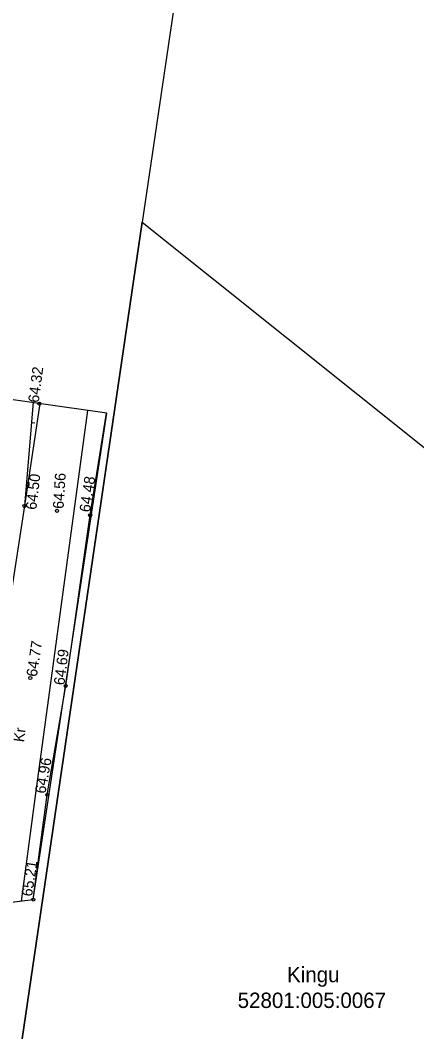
# Model space of a CAD drawing. Extents: x 642858 to 643065, y 6458071 to 6458389.
# Drawn here: x 642953.9 to 642979.7, y 6458265.2 to 6458331 of the extents above; entities that cross this region are included whole.
import ezdxf

# ---------------------------------------------------------------- set-up
doc = ezdxf.new("R2010")
doc.units = 0
for name, color, linetype in [('HORISONTAAL', 7, 'Continuous'), ('KORGUS-EH2000', 7, 'Continuous'), ('KPOHULIIN', 7, 'Continuous'), ('MOOTPIIR', 7, 'Continuous'), ('PIIR', 7, 'Continuous'), ('TEE', 7, 'Continuous'), ('VTRASS', 7, 'Continuous')]:
    doc.layers.add(name, color=color, linetype=linetype)

msp = doc.modelspace()

# ---------------------------------------------------------------- linework, layer by layer
at = {"layer": 'HORISONTAAL'}
for p, q in [((642954.711, 6458306.143), (642954.141, 6458299.393)), ((642954.644, 6458304.826), (642954.826, 6458304.805))]:
    msp.add_line(p, q, dxfattribs=at)
at = {"layer": 'KORGUS-EH2000'}
for centre in [(642955.112, 6458306.048), (642954.141, 6458299.393), (642956.262, 6458299.074), (642958.422, 6458298.787), (642954.522, 6458288.195), (642956.833, 6458287.682), (642955.624, 6458280.59), (642954.717, 6458273.767)]:
    msp.add_circle(centre, 0.1, dxfattribs=at)
at = {"layer": 'KPOHULIIN'}
msp.add_line((642933.559, 6458271.193), (642954.717, 6458273.767), dxfattribs=at)
at = {"layer": 'MOOTPIIR'}
msp.add_lwpolyline([(642959.513, 6458305.432), (642899.292, 6458313.99), (642896.654, 6458296.439), (642894.153, 6458275.662), (642893.352, 6458266.216), (642898.317, 6458266.67), (642907.913, 6458267.933), (642954.717, 6458273.767)], close=True, dxfattribs=at)
at = {"layer": 'PIIR'}
msp.add_lwpolyline([(642929.35, 6458203.42), (642934.04, 6458237.49), (642896.08, 6458243), (642858.12, 6458248.5), (642858.5, 6458271.35), (642861.88, 6458270.86), (642899.18, 6458275.6), (642940, 6458280.78), (642942.59, 6458299.6), (642946.13, 6458325.36), (642949.67, 6458351.11), (642953.82, 6458381.25), (642913.29, 6458378.12), (642896.66, 6458376.84), (642896.46, 6458381.88), (642972, 6458388.99), (642972.12, 6458387.69), (642961.82, 6458317.88), (642948.51, 6458227.63)], dxfattribs=at)
msp.add_lwpolyline([(643065.03, 6458235.45), (643006.63, 6458185.1), (642948.51, 6458227.63), (642961.82, 6458317.88)], close=True, dxfattribs=at)
at = {"layer": 'TEE'}
for points in [[(642955.139, 6458306.054), (642954.141, 6458299.393), (642952.455, 6458288.539), (642951.315, 6458280.821), (642950.165, 6458273.243)], [(642954.717, 6458273.767), (642955.624, 6458280.59), (642956.833, 6458287.682), (642958.422, 6458298.787), (642959.496, 6458305.435)]]:
    msp.add_lwpolyline(points, dxfattribs=at)
at = {"layer": 'VTRASS'}
msp.add_lwpolyline([(642953.937, 6458273.672), (642954.872, 6458280.666), (642958.271, 6458305.609)], dxfattribs=at)

# ---------------------------------------------------------------- texts
at = {"layer": 'KORGUS-EH2000'}
for s, rotation, p in [('64.32', 82.51734, (642955.066, 6458306.086)), ('64.50', 83.44146, (642954.912, 6458299.119)), ('64.56', 86.3501, (642956.685, 6458299.186)), ('64.48', 81.30325, (642958.405, 6458298.953)), ('64.77', 81.34132, (642954.945, 6458288.239)), ('64.69', 82.76007, (642956.737, 6458287.698)), ('64.96', 79.69743, (642955.499, 6458280.63)), ('65.21', 81.05617, (642954.627, 6458273.937))]:
    msp.add_text(s, height=0.7, rotation=rotation, dxfattribs=at).set_placement(p)
at = {"layer": 'PIIR'}
for s, p in [('Kingu', (642971.247, 6458268.386)), ('52801:005:0067', (642968.031, 6458266.709))]:
    msp.add_text(s, height=1, dxfattribs=at).set_placement(p)
at = {"layer": 'TEE'}
msp.add_text('Kr', height=0.6997, rotation=82.66192, dxfattribs=at).set_placement((642954.109, 6458283.987))

doc.saveas('drawing.dxf')
